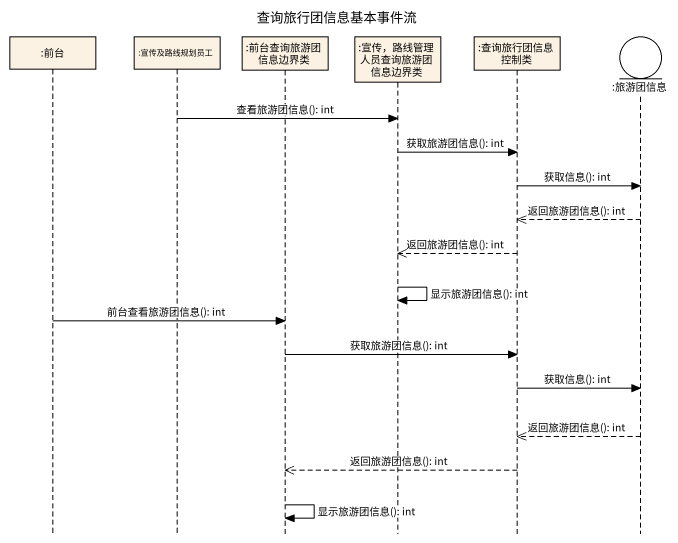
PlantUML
@startuml
title 查询旅行团信息基本事件流
hide footbox
participant ":前台" as 前台
participant ":宣传及路线规划员工" as 宣传及路线规划员工
participant ":前台查询旅游团信息边界类" as 前台查询旅游团信息边界类
participant ":宣传，路线管理人员查询旅游团信息边界类" as 宣传_路线管理人员查询旅游团信息边界类
participant ":查询旅行团信息控制类" as 查询旅行团信息控制类
entity ":旅游团信息" as 旅游团信息

宣传及路线规划员工 -> 宣传_路线管理人员查询旅游团信息边界类 : 查看旅游团信息(): int
宣传_路线管理人员查询旅游团信息边界类 -> 查询旅行团信息控制类 : 获取旅游团信息(): int
查询旅行团信息控制类 -> 旅游团信息 : 获取信息(): int
旅游团信息 -->> 查询旅行团信息控制类 : 返回旅游团信息(): int
查询旅行团信息控制类 -->> 宣传_路线管理人员查询旅游团信息边界类 : 返回旅游团信息(): int
宣传_路线管理人员查询旅游团信息边界类 -> 宣传_路线管理人员查询旅游团信息边界类 : 显示旅游团信息(): int
前台 -> 前台查询旅游团信息边界类 : 前台查看旅游团信息(): int
前台查询旅游团信息边界类 -> 查询旅行团信息控制类 : 获取旅游团信息(): int
查询旅行团信息控制类 -> 旅游团信息 : 获取信息(): int
旅游团信息 -->> 查询旅行团信息控制类 : 返回旅游团信息(): int
查询旅行团信息控制类 -->> 前台查询旅游团信息边界类 : 返回旅游团信息(): int
前台查询旅游团信息边界类 -> 前台查询旅游团信息边界类 : 显示旅游团信息(): int
@enduml
